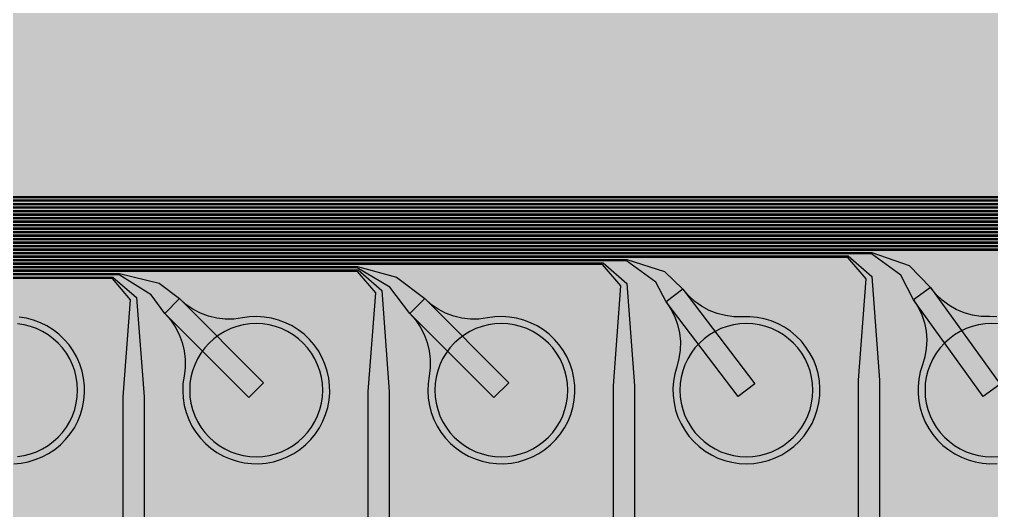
# Model space of a CAD drawing. Header units: metres. Extents: x -7240 to 10960, y -29667 to 1823.
# Drawn here: x -4015 to -2627, y -26214 to -25513 of the extents above; entities that cross this region are included whole.
import ezdxf

# ---------------------------------------------------------------- set-up
doc = ezdxf.new("R2010")
doc.units = ezdxf.units.M
for name, color, linetype in [('Metal1', 4, 'CONTINUOUS'), ('Polyimide', 7, 'CONTINUOUS'), ('Polyimide_Negative', 5, 'CONTINUOUS')]:
    doc.layers.add(name, color=color, linetype=linetype)

msp = doc.modelspace()

# ---------------------------------------------------------------- hatches: boundary and pattern name
at = {"layer": 'Polyimide'}
msp.add_hatch(color=7, dxfattribs=at).paths.add_polyline_path([(4088.5, -11806.9), (4098.7, -11851.2), (4115.6, -11893.5), (4138.6, -11932.7), (4167.4, -11968), (4201.1, -11998.5), (4239, -12023.6), (4280.3, -12042.7), (4349.2, -12073.7), (4413.2, -12113.8), (4471.3, -12162), (4522.3, -12217.7), (4565.4, -12279.7), (4599.7, -12346.9), (4624.7, -12418.2), (4639.9, -12492.2), (4645, -12567.5), (4639.9, -12642.8), (4624.7, -12716.8), (4599.7, -12788.1), (4565.4, -12855.3), (4522.3, -12917.3), (4471.3, -12973), (4413.2, -13021.2), (4349.2, -13061.3), (4280.3, -13092.3), (4239, -13111.4), (4201.1, -13136.5), (4167.4, -13167), (4138.6, -13202.3), (4115.6, -13241.5), (4098.7, -13283.8), (4088.5, -13328.1), (4085, -13373.5), (4085, -13567.5), (4099.4, -13861.6), (4142.6, -14152.8), (4214.2, -14438.4), (4313.4, -14715.5), (4439.2, -14981.7), (4590.6, -15234.2), (4766, -15470.7), (4963.7, -15688.8), (5181.8, -15886.5), (5418.3, -16061.9), (5670.8, -16213.3), (5936.9, -16339.1), (6214.1, -16438.3), (6499.7, -16509.9), (6790.9, -16553.1), (7085, -16567.5), (9960.4, -16567.5), (10038.8, -16571.4), (10116.4, -16582.9), (10192.6, -16601.9), (10266.5, -16628.4), (10337.5, -16662), (10404.8, -16702.3), (10467.9, -16749.1), (10526.1, -16801.8), (10578.8, -16860), (10625.6, -16923), (10665.9, -16990.4), (10699.5, -17061.4), (10725.9, -17135.3), (10745, -17211.4), (10756.5, -17289.1), (10760.4, -17367.5), (10760.4, -21957.3), (10721.6, -22012.9), (10686, -22070.6), (10653.6, -22130.1), (10624.5, -22191.4), (10598.9, -22254.2), (10576.8, -22318.2), (10558.3, -22383.5), (10543.4, -22449.6), (10532.2, -22516.5), (10524.7, -22583.8), (10521, -22651.5), (10521, -22719.3), (10524.7, -22787), (10532.2, -22854.4), (10543.4, -22921.2), (10558.3, -22987.4), (10576.8, -23052.6), (10598.9, -23116.7), (10624.5, -23179.5), (10653.6, -23240.7), (10686, -23300.3), (10721.6, -23357.9), (10760.4, -23413.5), (10760.4, -28667.5), (10756.5, -28745.9), (10745, -28823.6), (10725.9, -28899.7), (10699.5, -28973.6), (10665.9, -29044.6), (10625.6, -29112), (10578.8, -29175), (10526.1, -29233.2), (10467.9, -29285.9), (10404.8, -29332.7), (10337.5, -29373), (10266.5, -29406.6), (10192.6, -29433.1), (10116.4, -29452.1), (10038.8, -29463.6), (9960.4, -29467.5), (-6239.6, -29467.5), (-6318, -29463.6), (-6395.7, -29452.1), (-6471.9, -29433.1), (-6545.8, -29406.6), (-6616.7, -29373), (-6684.1, -29332.7), (-6747.1, -29285.9), (-6805.3, -29233.2), (-6858, -29175), (-6904.8, -29112), (-6945.2, -29044.6), (-6978.7, -28973.6), (-7005.2, -28899.7), (-7024.3, -28823.6), (-7035.8, -28745.9), (-7039.6, -28667.5), (-7039.6, -23426.3), (-6999.4, -23370.1), (-6962.3, -23311.6), (-6928.7, -23251.2), (-6898.5, -23189), (-6871.8, -23125.1), (-6848.8, -23059.9), (-6829.5, -22993.4), (-6814, -22926), (-6802.4, -22857.8), (-6794.6, -22789.1), (-6790.7, -22720), (-6790.7, -22650.8), (-6794.6, -22581.8), (-6802.4, -22513), (-6814, -22444.8), (-6829.5, -22377.4), (-6848.8, -22311), (-6871.8, -22245.7), (-6898.5, -22181.9), (-6928.7, -22119.7), (-6962.3, -22059.2), (-6999.4, -22000.8), (-7039.6, -21944.5), (-7039.6, -17367.5), (-7035.8, -17289.1), (-7024.3, -17211.4), (-7005.2, -17135.3), (-6978.7, -17061.4), (-6945.2, -16990.4), (-6904.8, -16923), (-6858, -16860), (-6805.3, -16801.8), (-6747.1, -16749.1), (-6684.1, -16702.3), (-6616.7, -16662), (-6545.8, -16628.4), (-6471.9, -16601.9), (-6395.7, -16582.9), (-6318, -16571.4), (-6239.6, -16567.5), (-3334, -16567.5), (-3039.9, -16553.1), (-2748.7, -16509.9), (-2463.1, -16438.3), (-2185.9, -16339.1), (-1919.8, -16213.3), (-1667.3, -16061.9), (-1430.8, -15886.5), (-1212.7, -15688.8), (-1015, -15470.7), (-839.6, -15234.2), (-688.2, -14981.7), (-562.4, -14715.5), (-463.2, -14438.4), (-391.6, -14152.8), (-348.4, -13861.6), (-334, -13567.5), (-334, -13373.5), (-337.5, -13328.1), (-347.7, -13283.8), (-364.6, -13241.5), (-387.6, -13202.3), (-416.4, -13167), (-450.1, -13136.5), (-488, -13111.4), (-529.3, -13092.3), (-529.3, -13092.3), (-598.2, -13061.3), (-662.2, -13021.2), (-720.3, -12973), (-771.3, -12917.3), (-814.4, -12855.3), (-848.7, -12788.1), (-873.7, -12716.8), (-888.9, -12642.8), (-894, -12567.5), (-888.9, -12492.2), (-873.7, -12418.2), (-848.7, -12346.9), (-814.4, -12279.7), (-771.3, -12217.7), (-720.3, -12162), (-662.2, -12113.8), (-598.2, -12073.7), (-529.3, -12042.7), (-488, -12023.6), (-450.1, -11998.5), (-416.4, -11968), (-387.6, -11932.7), (-364.6, -11893.5), (-347.7, -11851.2), (-337.5, -11806.9), (-334, -11761.5), (-334, -11074.3), (-337.5, -11028.9), (-347.7, -10984.6), (-364.6, -10942.4), (-387.6, -10903.1), (-416.4, -10867.8), (-450.1, -10837.3), (-488, -10812.2), (-529.3, -10793.2), (-529.3, -10793.2), (-598.2, -10762.1), (-662.2, -10722.1), (-720.3, -10673.8), (-771.3, -10618.1), (-814.4, -10556.1), (-848.7, -10488.9), (-873.7, -10417.6), (-888.9, -10343.7), (-894, -10268.3), (-888.9, -10193), (-873.7, -10119), (-848.7, -10047.8), (-814.4, -9980.5), (-771.3, -9918.5), (-720.3, -9862.9), (-662.2, -9814.6), (-598.2, -9774.6), (-529.3, -9743.5), (-488, -9724.5), (-450.1, -9699.4), (-416.4, -9668.8), (-387.6, -9633.5), (-364.6, -9594.3), (-347.7, -9552), (-337.5, -9507.7), (-334, -9462.4), (-334, -8775.1), (-337.5, -8729.8), (-347.7, -8685.5), (-364.6, -8643.2), (-387.6, -8604), (-416.4, -8568.7), (-450.1, -8538.1), (-488, -8513), (-529.3, -8494), (-529.3, -8494), (-598.2, -8462.9), (-662.2, -8422.9), (-720.3, -8374.6), (-771.3, -8319), (-814.4, -8257), (-848.7, -8189.7), (-873.7, -8118.5), (-888.9, -8044.5), (-894, -7969.2), (-888.9, -7893.8), (-873.7, -7819.9), (-848.7, -7748.6), (-814.4, -7681.4), (-771.3, -7619.4), (-720.3, -7563.7), (-662.2, -7515.4), (-598.2, -7475.4), (-529.3, -7444.3), (-529.3, -7444.3), (-488, -7425.3), (-450.1, -7400.2), (-416.4, -7369.7), (-387.6, -7334.4), (-364.6, -7295.1), (-347.7, -7252.9), (-337.5, -7208.6), (-334, -7163.2), (-334, -6476), (-337.5, -6430.6), (-347.7, -6386.3), (-364.6, -6344), (-387.6, -6304.8), (-416.4, -6269.5), (-450.1, -6239), (-488, -6213.9), (-529.3, -6194.8), (-529.3, -6194.8), (-598.2, -6163.8), (-662.2, -6123.7), (-720.3, -6075.5), (-771.3, -6019.8), (-814.4, -5957.8), (-848.7, -5890.6), (-873.7, -5819.3), (-888.9, -5745.3), (-894, -5670), (-888.9, -5594.7), (-873.7, -5520.7), (-848.7, -5449.4), (-814.4, -5382.2), (-771.3, -5320.2), (-720.3, -5264.5), (-662.2, -5216.3), (-598.2, -5176.2), (-529.3, -5145.2), (-529.3, -5145.2), (-488, -5126.1), (-450.1, -5101), (-416.4, -5070.5), (-387.6, -5035.2), (-364.6, -4996), (-347.7, -4953.7), (-337.5, -4909.4), (-334, -4864), (-334, 380), (-334, 1522.5), (-289, 1522.5), (-288.8, 1515.6), (-288.1, 1508.8), (-287, 1502), (-285.4, 1495.3), (-283.4, 1488.7), (-281, 1482.3), (-278.2, 1476.1), (-274.9, 1470), (-271.3, 1464.2), (-267.3, 1458.6), (-262.9, 1453.3), (-258.2, 1448.3), (-253.2, 1443.6), (-247.9, 1439.2), (-242.3, 1435.2), (-236.5, 1431.6), (-230.4, 1428.3), (-224.2, 1425.5), (-217.8, 1423.1), (-211.2, 1421.1), (-204.5, 1419.5), (-197.7, 1418.4), (-190.9, 1417.7), (-184, 1417.5), (-177.1, 1417.7), (-170.3, 1418.4), (-163.5, 1419.5), (-156.8, 1421.1), (-150.2, 1423.1), (-143.8, 1425.5), (-137.6, 1428.3), (-131.5, 1431.6), (-125.7, 1435.2), (-120.1, 1439.2), (-114.8, 1443.6), (-109.8, 1448.3), (-105.1, 1453.3), (-100.7, 1458.6), (-96.7, 1464.2), (-93.1, 1470), (-89.8, 1476.1), (-87, 1482.3), (-84.6, 1488.7), (-82.6, 1495.3), (-81, 1502), (-79.9, 1508.8), (-79.2, 1515.6), (-79, 1522.5), (1786, 1522.5), (3835, 1522.5), (3835.2, 1529), (3835.9, 1535.6), (3836.9, 1542), (3838.4, 1548.4), (3840.3, 1554.6), (3842.6, 1560.8), (3845.3, 1566.7), (3848.4, 1572.5), (3851.9, 1578.1), (3855.7, 1583.4), (3859.8, 1588.4), (3864.3, 1593.2), (3869.1, 1597.7), (3874.1, 1601.8), (3879.4, 1605.6), (3885, 1609.1), (3890.8, 1612.2), (3896.7, 1614.9), (3902.9, 1617.2), (3909.1, 1619.1), (3915.5, 1620.6), (3921.9, 1621.6), (3928.5, 1622.3), (3935, 1622.5), (3941.5, 1622.3), (3948.1, 1621.6), (3954.5, 1620.6), (3960.9, 1619.1), (3967.1, 1617.2), (3973.3, 1614.9), (3979.2, 1612.2), (3985, 1609.1), (3990.6, 1605.6), (3995.9, 1601.8), (4000.9, 1597.7), (4005.7, 1593.2), (4010.2, 1588.4), (4014.3, 1583.4), (4018.1, 1578.1), (4021.6, 1572.5), (4024.7, 1566.7), (4027.4, 1560.8), (4029.7, 1554.6), (4031.6, 1548.4), (4033.1, 1542), (4034.1, 1535.6), (4034.8, 1529), (4035, 1522.5), (4085, 1522.5), (4085, 380), (4085, 330), (4085, -4864), (4088.5, -4909.4), (4098.7, -4953.7), (4115.6, -4996), (4138.6, -5035.2), (4167.4, -5070.5), (4201.1, -5101), (4239, -5126.1), (4280.3, -5145.2), (4280.3, -5145.2), (4349.2, -5176.2), (4413.2, -5216.3), (4471.3, -5264.5), (4522.3, -5320.2), (4565.4, -5382.2), (4599.7, -5449.4), (4624.7, -5520.7), (4639.9, -5594.7), (4645, -5670), (4639.9, -5745.3), (4624.7, -5819.3), (4599.7, -5890.6), (4565.4, -5957.8), (4522.3, -6019.8), (4471.3, -6075.5), (4413.2, -6123.7), (4349.2, -6163.8), (4280.3, -6194.8), (4239, -6213.9), (4201.1, -6239), (4167.4, -6269.5), (4138.6, -6304.8), (4115.6, -6344), (4098.7, -6386.3), (4088.5, -6430.6), (4085, -6476), (4085, -11761.5), (4088.5, -11806.9)])

# ---------------------------------------------------------------- linework, layer by layer
at = {"layer": 'Metal1'}
for points in [[(1858.9, -18191.7), (1858.9, -28377.9), (1828.3, -28408.5), (-6037.5, -28408.5), (-6068.1, -28377.9), (-6068.1, -25796.6), (-6037.5, -25766), (1.9, -25766), (49.5, -25789.8), (108.8, -25884.6), (186.2, -26035.7), (159.5, -26049.3), (82.1, -25898.3), (41.2, -25797.5), (1.4, -25768), (-6036.7, -25768), (-6066.1, -25797.4), (-6066.1, -28377.1), (-6036.7, -28406.5), (1827.5, -28406.5), (1856.9, -28377.1), (1856.9, -18191.7)], [(1853.9, -18191.7), (1853.9, -28372.9), (1823.3, -28403.5), (-6032.5, -28403.5), (-6063.1, -28372.9), (-6063.1, -25801.6), (-6032.5, -25771), (-31.7, -25771), (1.8, -25800.4), (12.9, -25964.2), (12.9, -26782.5), (-17.1, -26782.5), (-17.1, -25964.2), (-6, -25803.6), (-32.5, -25773), (-6031.7, -25773), (-6061.1, -25802.4), (-6061.1, -28372.1), (-6031.7, -28401.5), (1822.5, -28401.5), (1851.9, -28372.1), (1851.9, -18191.7)], [(1848.9, -18191.7), (1848.9, -28367.9), (1818.3, -28398.5), (-6027.5, -28398.5), (-6058.1, -28367.9), (-6058.1, -25806.6), (-6027.5, -25776), (-348.1, -25776), (-299.9, -25799.4), (-243.6, -25885.6), (-163.9, -26035.5), (-190.4, -26049.5), (-270.1, -25899.7), (-308.6, -25807.6), (-348.6, -25778), (-6026.7, -25778), (-6056.1, -25807.4), (-6056.1, -28367.1), (-6026.7, -28396.5), (1817.5, -28396.5), (1846.9, -28367.1), (1846.9, -18191.7)], [(1843.9, -18191.7), (1843.9, -28362.9), (1813.3, -28393.5), (-6022.5, -28393.5), (-6053.1, -28362.9), (-6053.1, -25811.6), (-6022.5, -25781), (-381.7, -25781), (-348.2, -25810.4), (-337.1, -25972.2), (-337.1, -26782.5), (-367.1, -26782.5), (-367.1, -25972.2), (-356.1, -25813.6), (-382.5, -25783), (-6021.7, -25783), (-6051.1, -25812.4), (-6051.1, -28362.1), (-6021.7, -28391.5), (1812.5, -28391.5), (1841.9, -28362.1), (1841.9, -18191.7)], [(1838.9, -18191.7), (1838.9, -28357.9), (1808.3, -28388.5), (-6017.5, -28388.5), (-6048.1, -28357.9), (-6048.1, -25816.6), (-6017.5, -25786), (-698.1, -25786), (-649.3, -25808.9), (-596.1, -25886.7), (-514, -26035.2), (-540.3, -26049.8), (-622.3, -25901.2), (-658.3, -25817.6), (-698.6, -25788), (-6016.7, -25788), (-6046.1, -25817.4), (-6046.1, -28357.1), (-6016.7, -28386.5), (1807.5, -28386.5), (1836.9, -28357.1), (1836.9, -18191.7)], [(1833.9, -18191.7), (1833.9, -28352.9), (1803.3, -28383.5), (-6012.5, -28383.5), (-6043.1, -28352.9), (-6043.1, -25821.6), (-6012.5, -25791), (-731.7, -25791), (-698.2, -25820.4), (-687.1, -25980.2), (-687.1, -26782.5), (-717.1, -26782.5), (-717.1, -25980.2), (-706.1, -25823.6), (-732.5, -25793), (-6011.7, -25793), (-6041.1, -25822.4), (-6041.1, -28352.1), (-6011.7, -28381.5), (1802.5, -28381.5), (1831.9, -28352.1), (1831.9, -18191.7)], [(1828.9, -18191.7), (1828.9, -28347.9), (1798.3, -28378.5), (-6007.5, -28378.5), (-6038.1, -28347.9), (-6038.1, -25826.6), (-6007.5, -25796), (-1048.1, -25796), (-998.7, -25818.3), (-948.7, -25887.9), (-864.1, -26035), (-890.1, -26050), (-974.7, -25902.9), (-1008, -25827.7), (-1048.6, -25798), (-6006.7, -25798), (-6036.1, -25827.4), (-6036.1, -28347.1), (-6006.7, -28376.5), (1797.5, -28376.5), (1826.9, -28347.1), (1826.9, -18191.7)], [(1823.9, -18191.7), (1823.9, -28342.9), (1793.3, -28373.5), (-6002.5, -28373.5), (-6033.1, -28342.9), (-6033.1, -25831.6), (-6002.5, -25801), (-1081.7, -25801), (-1048.1, -25830.3), (-1037.1, -25988.2), (-1037.1, -26782.5), (-1067.1, -26782.5), (-1067.1, -25988.2), (-1056.1, -25833.7), (-1082.5, -25803), (-6001.7, -25803), (-6031.1, -25832.4), (-6031.1, -28342.1), (-6001.7, -28371.5), (1792.5, -28371.5), (1821.9, -28342.1), (1821.9, -18191.7)], [(1818.9, -18191.7), (1818.9, -28337.9), (1788.3, -28368.5), (-5997.5, -28368.5), (-6028.1, -28337.9), (-6028.1, -25836.6), (-5997.5, -25806), (-1398.1, -25806), (-1348, -25827.7), (-1301.5, -25889.2), (-1214.3, -26034.8), (-1240, -26050.2), (-1327.3, -25904.7), (-1357.8, -25837.7), (-1398.6, -25808), (-5996.7, -25808), (-6026.1, -25837.4), (-6026.1, -28337.1), (-5996.7, -28366.5), (1787.5, -28366.5), (1816.9, -28337.1), (1816.9, -18191.7)], [(1813.9, -18191.7), (1813.9, -28332.9), (1783.3, -28363.5), (-5992.5, -28363.5), (-6023.1, -28332.9), (-6023.1, -25841.6), (-5992.5, -25811), (-1431.7, -25811), (-1398.1, -25840.3), (-1387.1, -25996.2), (-1387.1, -26782.5), (-1417.1, -26782.5), (-1417.1, -25996.2), (-1406.1, -25843.7), (-1432.5, -25813), (-5991.7, -25813), (-6021.1, -25842.4), (-6021.1, -28332.1), (-5991.7, -28361.5), (1782.5, -28361.5), (1811.9, -28332.1), (1811.9, -18191.7)], [(1808.9, -18191.7), (1808.9, -28327.9), (1778.3, -28358.5), (-5987.5, -28358.5), (-6018.1, -28327.9), (-6018.1, -25846.6), (-5987.5, -25816), (-1748.1, -25816), (-1697.3, -25837), (-1654.5, -25890.7), (-1564.4, -26034.5), (-1589.8, -26050.5), (-1679.9, -25906.6), (-1707.5, -25847.8), (-1748.6, -25818), (-5986.7, -25818), (-6016.1, -25847.4), (-6016.1, -28327.1), (-5986.7, -28356.5), (1777.5, -28356.5), (1806.9, -28327.1), (1806.9, -18191.7)], [(1803.9, -18191.7), (1803.9, -28322.9), (1773.3, -28353.5), (-5982.5, -28353.5), (-6013.1, -28322.9), (-6013.1, -25851.6), (-5982.5, -25821), (-1781.7, -25821), (-1748.1, -25850.3), (-1737.1, -26004.2), (-1737.1, -26782.5), (-1767.1, -26782.5), (-1767.1, -26004.2), (-1756.2, -25853.7), (-1782.5, -25823), (-5981.7, -25823), (-6011.1, -25852.4), (-6011.1, -28322.1), (-5981.7, -28351.5), (1772.5, -28351.5), (1801.9, -28322.1), (1801.9, -18191.7)], [(1798.9, -18191.7), (1798.9, -28317.9), (1768.3, -28348.5), (-5977.5, -28348.5), (-6008.1, -28317.9), (-6008.1, -25856.6), (-5977.5, -25826), (-2098.1, -25826), (-2046.5, -25846.3), (-2007.6, -25892.3), (-1914.6, -26034.3), (-1939.7, -26050.7), (-2032.7, -25908.8), (-2057.3, -25857.9), (-2098.6, -25828), (-5976.7, -25828), (-6006.1, -25857.4), (-6006.1, -28317.1), (-5976.7, -28346.5), (1767.5, -28346.5), (1796.9, -28317.1), (1796.9, -18191.7)], [(1793.9, -18191.7), (1793.9, -28312.9), (1763.3, -28343.5), (-5972.5, -28343.5), (-6003.1, -28312.9), (-6003.1, -25861.6), (-5972.5, -25831), (-2131.7, -25831), (-2098, -25860.3), (-2087.1, -26012.2), (-2087.1, -26782.5), (-2117.1, -26782.5), (-2117.1, -26012.2), (-2106.2, -25863.7), (-2132.5, -25833), (-5971.7, -25833), (-6001.1, -25862.4), (-6001.1, -28312.1), (-5971.7, -28341.5), (1762.5, -28341.5), (1791.9, -28312.1), (1791.9, -18191.7)], [(1788.9, -18191.7), (1788.9, -28307.9), (1758.3, -28338.5), (-5967.5, -28338.5), (-5998.1, -28307.9), (-5998.1, -25866.6), (-5967.5, -25836), (-2448.1, -25836), (-2395.7, -25855.4), (-2360.9, -25894.1), (-2264.8, -26034), (-2289.5, -26051), (-2385.6, -25911.1), (-2407, -25868.1), (-2448.6, -25838), (-5966.7, -25838), (-5996.1, -25867.4), (-5996.1, -28307.1), (-5966.7, -28336.5), (1757.5, -28336.5), (1786.9, -28307.1), (1786.9, -18191.7)], [(1783.9, -18191.7), (1783.9, -28302.9), (1753.3, -28333.5), (-5962.5, -28333.5), (-5993.1, -28302.9), (-5993.1, -25871.6), (-5962.5, -25841), (-2481.7, -25841), (-2448, -25870.3), (-2437.1, -26020.2), (-2437.1, -26782.5), (-2467.1, -26782.5), (-2467.1, -26020.2), (-2456.2, -25873.7), (-2482.5, -25843), (-5961.7, -25843), (-5991.1, -25872.4), (-5991.1, -28302.1), (-5961.7, -28331.5), (1752.5, -28331.5), (1781.9, -28302.1), (1781.9, -18191.7)], [(1778.9, -18191.7), (1778.9, -28297.9), (1748.3, -28328.5), (-5957.5, -28328.5), (-5988.1, -28297.9), (-5988.1, -25876.6), (-5957.5, -25846), (-2798.1, -25846), (-2744.8, -25864.4), (-2714.3, -25896.1), (-2615, -26033.7), (-2639.3, -26051.3), (-2738.7, -25913.7), (-2756.7, -25878.3), (-2798.6, -25848), (-5956.7, -25848), (-5986.1, -25877.4), (-5986.1, -28297.1), (-5956.7, -28326.5), (1747.5, -28326.5), (1776.9, -28297.1), (1776.9, -18191.7)], [(1773.9, -18191.7), (1773.9, -28292.9), (1743.3, -28323.5), (-5952.5, -28323.5), (-5983.1, -28292.9), (-5983.1, -25881.6), (-5952.5, -25851), (-2831.7, -25851), (-2798, -25880.3), (-2787.1, -26028.2), (-2787.1, -26782.5), (-2817.1, -26782.5), (-2817.1, -26028.2), (-2806.3, -25883.7), (-2832.5, -25853), (-5951.7, -25853), (-5981.1, -25882.4), (-5981.1, -28292.1), (-5951.7, -28321.5), (1742.5, -28321.5), (1771.9, -28292.1), (1771.9, -18191.7)], [(1768.9, -18191.7), (1768.9, -28287.9), (1738.3, -28318.5), (-5947.5, -28318.5), (-5978.1, -28287.9), (-5978.1, -25886.6), (-5947.5, -25856), (-3148.1, -25856), (-3093.9, -25873.2), (-3068, -25898.4), (-2965.2, -26033.4), (-2989.1, -26051.6), (-3091.9, -25916.6), (-3106.5, -25888.5), (-3148.6, -25858), (-5946.7, -25858), (-5976.1, -25887.4), (-5976.1, -28287.1), (-5946.7, -28316.5), (1737.5, -28316.5), (1766.9, -28287.1), (1766.9, -18191.7)], [(1763.9, -18191.7), (1763.9, -28282.9), (1733.3, -28313.5), (-5942.5, -28313.5), (-5973.1, -28282.9), (-5973.1, -25891.6), (-5942.5, -25861), (-3181.7, -25861), (-3147.9, -25890.3), (-3137.1, -26036.2), (-3137.1, -26782.5), (-3167.1, -26782.5), (-3167.1, -26036.2), (-3156.3, -25893.7), (-3182.5, -25863), (-5941.7, -25863), (-5971.1, -25892.4), (-5971.1, -28282.1), (-5941.7, -28311.5), (1732.5, -28311.5), (1761.9, -28282.1), (1761.9, -18191.7)], [(1758.9, -18191.7), (1758.9, -28277.9), (1728.3, -28308.5), (-5937.5, -28308.5), (-5968.1, -28277.9), (-5968.1, -25896.6), (-5937.5, -25866), (-3532.4, -25866), (-3476.6, -25881), (-3436.5, -25911.9), (-3316.5, -26031.9), (-3337.7, -26053.1), (-3457.7, -25933.1), (-3486.2, -25895.4), (-3532.8, -25868), (-5936.7, -25868), (-5966.1, -25897.4), (-5966.1, -28277.1), (-5936.7, -28306.5), (1727.5, -28306.5), (1756.9, -28277.1), (1756.9, -18191.7)], [(1753.9, -18191.7), (1753.9, -28272.9), (1723.3, -28303.5), (-5932.5, -28303.5), (-5963.1, -28272.9), (-5963.1, -25901.6), (-5932.5, -25871), (-3531.7, -25871), (-3497.9, -25900.3), (-3487.1, -26044.2), (-3487.1, -26782.5), (-3517.1, -26782.5), (-3517.1, -26044.2), (-3506.3, -25903.7), (-3532.5, -25873), (-5931.7, -25873), (-5961.1, -25902.4), (-5961.1, -28272.1), (-5931.7, -28301.5), (1722.5, -28301.5), (1751.9, -28272.1), (1751.9, -18191.7)], [(1748.9, -18191.7), (1748.9, -28267.9), (1718.3, -28298.5), (-5927.5, -28298.5), (-5958.1, -28267.9), (-5958.1, -25906.6), (-5927.5, -25876), (-3872.4, -25876), (-3815.9, -25890), (-3786.5, -25911.9), (-3666.5, -26031.9), (-3687.7, -26053.1), (-3807.7, -25933.1), (-3826.9, -25906.4), (-3872.8, -25878), (-5926.7, -25878), (-5956.1, -25907.4), (-5956.1, -28267.1), (-5926.7, -28296.5), (1717.5, -28296.5), (1746.9, -28267.1), (1746.9, -18191.7)], [(1743.9, -18191.7), (1743.9, -28262.9), (1713.3, -28293.5), (-5922.5, -28293.5), (-5953.1, -28262.9), (-5953.1, -25911.6), (-5922.5, -25881), (-3881.7, -25881), (-3847.9, -25910.2), (-3837.1, -26052.2), (-3837.1, -26782.5), (-3867.1, -26782.5), (-3867.1, -26052.2), (-3856.4, -25913.8), (-3882.5, -25883), (-5921.7, -25883), (-5951.1, -25912.4), (-5951.1, -28262.1), (-5921.7, -28291.5), (1712.5, -28291.5), (1741.9, -28262.1), (1741.9, -18191.7)], [(-2619.8, -25937.8), (-2630.3, -25937.5), (-2642.4, -25937.2), (-2654.5, -25935.3), (-2666.2, -25932), (-2677.5, -25927.3), (-2688, -25921.3), (-2697.8, -25914), (-2706.6, -25905.6), (-2714.3, -25896.1), (-2738.7, -25913.7), (-2738.7, -25913.7), (-2732.1, -25924), (-2726.9, -25935), (-2723.1, -25946.6), (-2720.7, -25958.5), (-2719.7, -25970.7), (-2720.3, -25982.8), (-2722.3, -25994.8), (-2725.8, -26006.5), (-2728.9, -26016.5), (-2730.9, -26026.8), (-2732, -26037.2), (-2732, -26047.7), (-2731, -26058.1), (-2728.9, -26068.4), (-2725.8, -26078.4), (-2721.7, -26088.1), (-2716.7, -26097.3), (-2710.8, -26105.9), (-2704.1, -26114), (-2696.5, -26121.3), (-2688.3, -26127.8), (-2679.5, -26133.5), (-2670.2, -26138.3), (-2660.5, -26142.1), (-2650.4, -26144.9), (-2640, -26146.7), (-2629.6, -26147.5), (-2619.1, -26147.2)], [(-4023.3, -26147.4), (-4012.8, -26146.5), (-4002.5, -26144.6), (-3992.5, -26141.6), (-3982.8, -26137.7), (-3973.5, -26132.8), (-3964.8, -26127), (-3956.7, -26120.4), (-3949.3, -26112.9), (-3942.6, -26104.8), (-3936.8, -26096.1), (-3931.9, -26086.8), (-3928, -26077.1), (-3925, -26067.1), (-3923.1, -26056.8), (-3922.2, -26046.3), (-3922.3, -26035.9), (-3923.5, -26025.4), (-3925.7, -26015.2), (-3929, -26005.2), (-3933.2, -25995.6), (-3938.3, -25986.5), (-3944.3, -25977.9), (-3951.2, -25970), (-3958.8, -25962.8), (-3967.1, -25956.4), (-3976, -25950.8), (-3985.3, -25946.2), (-3995.2, -25942.5), (-4005.3, -25939.8), (-4015.6, -25938.1)]]:
    msp.add_lwpolyline(points, dxfattribs=at)
for points in [[(-3091.9, -25916.6), (-3085.1, -25926.7), (-3079.6, -25937.6), (-3075.5, -25949), (-3072.7, -25960.9), (-3071.5, -25973), (-3071.7, -25985.2), (-3073.5, -25997.3), (-3076.6, -26009), (-3079.5, -26019.1), (-3081.3, -26029.4), (-3082.1, -26039.9), (-3081.8, -26050.3), (-3080.5, -26060.7), (-3078.2, -26071), (-3074.9, -26080.9), (-3070.5, -26090.4), (-3065.3, -26099.5), (-3059.2, -26108), (-3052.2, -26115.9), (-3044.5, -26123), (-3036.2, -26129.3), (-3027.2, -26134.8), (-3017.8, -26139.3), (-3007.9, -26142.9), (-2997.8, -26145.4), (-2987.4, -26147), (-2976.9, -26147.5), (-2966.5, -26147), (-2956.1, -26145.4), (-2946, -26142.8), (-2936.1, -26139.2), (-2926.7, -26134.6), (-2917.8, -26129.1), (-2909.4, -26122.8), (-2901.8, -26115.6), (-2894.9, -26107.7), (-2888.8, -26099.2), (-2883.5, -26090.1), (-2879.3, -26080.6), (-2876, -26070.6), (-2873.7, -26060.4), (-2872.4, -26050), (-2872.2, -26039.5), (-2873, -26029.1), (-2874.8, -26018.8), (-2877.7, -26008.7), (-2881.6, -25998.9), (-2886.4, -25989.6), (-2892.1, -25980.9), (-2898.7, -25972.7), (-2906, -25965.2), (-2914.1, -25958.5), (-2922.8, -25952.7), (-2932, -25947.7), (-2941.7, -25943.7), (-2951.7, -25940.6), (-2962, -25938.6), (-2972.4, -25937.6), (-2982.9, -25937.7), (-2995.1, -25937.6), (-3007.2, -25936), (-3019, -25933), (-3030.3, -25928.6), (-3041.1, -25922.8), (-3051, -25915.8), (-3060, -25907.6), (-3068, -25898.4), (-3091.9, -25916.6)], [(-3807.7, -25933.1), (-3799.7, -25942.2), (-3792.8, -25952.3), (-3787.1, -25963.1), (-3782.8, -25974.5), (-3780, -25986.3), (-3778.6, -25998.4), (-3778.7, -26010.6), (-3780.2, -26022.7), (-3781.7, -26033.1), (-3782.1, -26043.5), (-3781.5, -26054), (-3779.8, -26064.3), (-3777.1, -26074.5), (-3773.5, -26084.3), (-3768.8, -26093.7), (-3763.3, -26102.6), (-3756.8, -26110.8), (-3749.6, -26118.4), (-3741.7, -26125.3), (-3733.1, -26131.3), (-3724, -26136.5), (-3714.4, -26140.7), (-3704.4, -26143.9), (-3694.2, -26146.1), (-3683.8, -26147.3), (-3673.3, -26147.4), (-3662.8, -26146.5), (-3652.5, -26144.6), (-3642.5, -26141.6), (-3632.8, -26137.7), (-3623.5, -26132.8), (-3614.8, -26127), (-3606.7, -26120.4), (-3599.3, -26112.9), (-3592.6, -26104.8), (-3586.8, -26096.1), (-3581.9, -26086.8), (-3578, -26077.1), (-3575, -26067.1), (-3573.1, -26056.8), (-3572.2, -26046.3), (-3572.3, -26035.9), (-3573.5, -26025.4), (-3575.7, -26015.2), (-3579, -26005.2), (-3583.2, -25995.6), (-3588.3, -25986.5), (-3594.3, -25977.9), (-3601.2, -25970), (-3608.8, -25962.8), (-3617.1, -25956.4), (-3626, -25950.8), (-3635.3, -25946.2), (-3645.2, -25942.5), (-3655.3, -25939.8), (-3665.6, -25938.1), (-3676.1, -25937.5), (-3686.6, -25937.9), (-3696.9, -25939.4), (-3709, -25941), (-3721.2, -25941), (-3733.3, -25939.6), (-3745.1, -25936.8), (-3756.6, -25932.5), (-3767.4, -25926.9), (-3777.4, -25920), (-3786.5, -25911.9), (-3807.7, -25933.1)], [(-3457.7, -25933.1), (-3449.7, -25942.2), (-3442.8, -25952.3), (-3437.1, -25963.1), (-3432.8, -25974.5), (-3430, -25986.3), (-3428.6, -25998.4), (-3428.7, -26010.6), (-3430.2, -26022.7), (-3431.7, -26033.1), (-3432.1, -26043.5), (-3431.5, -26054), (-3429.8, -26064.3), (-3427.1, -26074.5), (-3423.5, -26084.3), (-3418.8, -26093.7), (-3413.3, -26102.6), (-3406.8, -26110.8), (-3399.6, -26118.4), (-3391.7, -26125.3), (-3383.1, -26131.3), (-3374, -26136.5), (-3364.4, -26140.7), (-3354.4, -26143.9), (-3344.2, -26146.1), (-3333.8, -26147.3), (-3323.3, -26147.4), (-3312.8, -26146.5), (-3302.5, -26144.6), (-3292.5, -26141.6), (-3282.8, -26137.7), (-3273.5, -26132.8), (-3264.8, -26127), (-3256.7, -26120.4), (-3249.3, -26112.9), (-3242.6, -26104.8), (-3236.8, -26096.1), (-3231.9, -26086.8), (-3228, -26077.1), (-3225, -26067.1), (-3223.1, -26056.8), (-3222.2, -26046.3), (-3222.3, -26035.9), (-3223.5, -26025.4), (-3225.7, -26015.2), (-3229, -26005.2), (-3233.2, -25995.6), (-3238.3, -25986.5), (-3244.3, -25977.9), (-3251.2, -25970), (-3258.8, -25962.8), (-3267.1, -25956.4), (-3276, -25950.8), (-3285.3, -25946.2), (-3295.2, -25942.5), (-3305.3, -25939.8), (-3315.6, -25938.1), (-3326.1, -25937.5), (-3336.6, -25937.9), (-3346.9, -25939.4), (-3359, -25941), (-3371.2, -25941), (-3383.3, -25939.6), (-3395.1, -25936.8), (-3406.6, -25932.5), (-3417.4, -25926.9), (-3427.4, -25920), (-3436.5, -25911.9), (-3457.7, -25933.1)]]:
    msp.add_lwpolyline(points, close=True, dxfattribs=at)
at = {"layer": 'Polyimide_Negative'}
for points in [[(-4017.8, -26137), (-4008.6, -26135.7), (-3999.5, -26133.4), (-3990.8, -26130.3), (-3982.3, -26126.3), (-3974.3, -26121.5), (-3966.9, -26115.9), (-3959.9, -26109.7), (-3953.7, -26102.8), (-3948.1, -26095.3), (-3943.3, -26087.3), (-3939.4, -26078.9), (-3936.2, -26070.1), (-3934, -26061), (-3932.6, -26051.8), (-3932.1, -26042.5), (-3932.1, -26042.5), (-3932.6, -26033.2), (-3934, -26024), (-3936.2, -26014.9), (-3939.4, -26006.1), (-3943.3, -25997.7), (-3948.1, -25989.7), (-3953.7, -25982.2), (-3959.9, -25975.3), (-3966.9, -25969.1), (-3974.3, -25963.5), (-3982.3, -25958.7), (-3990.8, -25954.7), (-3999.5, -25951.6), (-4008.6, -25949.3), (-4017.8, -25948)], [(-2617.8, -25948), (-2627.1, -25947.5), (-2636.4, -25948), (-2645.7, -25949.3), (-2654.7, -25951.6), (-2663.5, -25954.7), (-2671.9, -25958.7), (-2679.9, -25963.5), (-2687.4, -25969.1), (-2694.3, -25975.3), (-2700.6, -25982.2), (-2706.1, -25989.7), (-2710.9, -25997.7), (-2714.9, -26006.1), (-2718, -26014.9), (-2720.3, -26024), (-2721.7, -26033.2), (-2722.1, -26042.5), (-2721.7, -26051.8), (-2720.3, -26061), (-2718, -26070.1), (-2714.9, -26078.9), (-2710.9, -26087.3), (-2706.1, -26095.3), (-2700.6, -26102.8), (-2694.3, -26109.7), (-2687.4, -26115.9), (-2679.9, -26121.5), (-2671.9, -26126.3), (-2663.5, -26130.3), (-2654.7, -26133.4), (-2645.7, -26135.7), (-2636.4, -26137), (-2627.1, -26137.5), (-2617.8, -26137)]]:
    msp.add_lwpolyline(points, dxfattribs=at)
for points in [[(-3582.1, -26042.5), (-3582.6, -26033.2), (-3584, -26024), (-3586.2, -26014.9), (-3589.4, -26006.1), (-3593.3, -25997.7), (-3598.1, -25989.7), (-3603.7, -25982.2), (-3609.9, -25975.3), (-3616.9, -25969.1), (-3624.3, -25963.5), (-3632.3, -25958.7), (-3640.8, -25954.7), (-3649.5, -25951.6), (-3658.6, -25949.3), (-3667.8, -25948), (-3677.1, -25947.5), (-3686.4, -25948), (-3695.7, -25949.3), (-3704.7, -25951.6), (-3713.5, -25954.7), (-3721.9, -25958.7), (-3729.9, -25963.5), (-3737.4, -25969.1), (-3744.3, -25975.3), (-3750.6, -25982.2), (-3756.1, -25989.7), (-3760.9, -25997.7), (-3764.9, -26006.1), (-3768, -26014.9), (-3770.3, -26024), (-3771.7, -26033.2), (-3772.1, -26042.5), (-3771.7, -26051.8), (-3770.3, -26061), (-3768, -26070.1), (-3764.9, -26078.9), (-3760.9, -26087.3), (-3756.1, -26095.3), (-3750.6, -26102.8), (-3744.3, -26109.7), (-3737.4, -26115.9), (-3729.9, -26121.5), (-3721.9, -26126.3), (-3713.5, -26130.3), (-3704.7, -26133.4), (-3695.7, -26135.7), (-3686.4, -26137), (-3677.1, -26137.5), (-3667.8, -26137), (-3658.6, -26135.7), (-3649.5, -26133.4), (-3640.8, -26130.3), (-3632.3, -26126.3), (-3624.3, -26121.5), (-3616.9, -26115.9), (-3609.9, -26109.7), (-3603.7, -26102.8), (-3598.1, -26095.3), (-3593.3, -26087.3), (-3589.4, -26078.9), (-3586.2, -26070.1), (-3584, -26061), (-3582.6, -26051.8), (-3582.1, -26042.5)], [(-3232.1, -26042.5), (-3232.6, -26033.2), (-3234, -26024), (-3236.2, -26014.9), (-3239.4, -26006.1), (-3243.3, -25997.7), (-3248.1, -25989.7), (-3253.7, -25982.2), (-3259.9, -25975.3), (-3266.9, -25969.1), (-3274.3, -25963.5), (-3282.3, -25958.7), (-3290.8, -25954.7), (-3299.5, -25951.6), (-3308.6, -25949.3), (-3317.8, -25948), (-3327.1, -25947.5), (-3336.4, -25948), (-3345.7, -25949.3), (-3354.7, -25951.6), (-3363.5, -25954.7), (-3371.9, -25958.7), (-3379.9, -25963.5), (-3387.4, -25969.1), (-3394.3, -25975.3), (-3400.6, -25982.2), (-3406.1, -25989.7), (-3410.9, -25997.7), (-3414.9, -26006.1), (-3418, -26014.9), (-3420.3, -26024), (-3421.7, -26033.2), (-3422.1, -26042.5), (-3421.7, -26051.8), (-3420.3, -26061), (-3418, -26070.1), (-3414.9, -26078.9), (-3410.9, -26087.3), (-3406.1, -26095.3), (-3400.6, -26102.8), (-3394.3, -26109.7), (-3387.4, -26115.9), (-3379.9, -26121.5), (-3371.9, -26126.3), (-3363.5, -26130.3), (-3354.7, -26133.4), (-3345.7, -26135.7), (-3336.4, -26137), (-3327.1, -26137.5), (-3317.8, -26137), (-3308.6, -26135.7), (-3299.5, -26133.4), (-3290.8, -26130.3), (-3282.3, -26126.3), (-3274.3, -26121.5), (-3266.9, -26115.9), (-3259.9, -26109.7), (-3253.7, -26102.8), (-3248.1, -26095.3), (-3243.3, -26087.3), (-3239.4, -26078.9), (-3236.2, -26070.1), (-3234, -26061), (-3232.6, -26051.8), (-3232.1, -26042.5)], [(-2882.1, -26042.5), (-2882.6, -26033.2), (-2884, -26024), (-2886.2, -26014.9), (-2889.4, -26006.1), (-2893.3, -25997.7), (-2898.1, -25989.7), (-2903.7, -25982.2), (-2909.9, -25975.3), (-2916.9, -25969.1), (-2924.3, -25963.5), (-2932.3, -25958.7), (-2940.8, -25954.7), (-2949.5, -25951.6), (-2958.6, -25949.3), (-2967.8, -25948), (-2977.1, -25947.5), (-2986.4, -25948), (-2995.7, -25949.3), (-3004.7, -25951.6), (-3013.5, -25954.7), (-3021.9, -25958.7), (-3029.9, -25963.5), (-3037.4, -25969.1), (-3044.3, -25975.3), (-3050.6, -25982.2), (-3056.1, -25989.7), (-3060.9, -25997.7), (-3064.9, -26006.1), (-3068, -26014.9), (-3070.3, -26024), (-3071.7, -26033.2), (-3072.1, -26042.5), (-3071.7, -26051.8), (-3070.3, -26061), (-3068, -26070.1), (-3064.9, -26078.9), (-3060.9, -26087.3), (-3056.1, -26095.3), (-3050.6, -26102.8), (-3044.3, -26109.7), (-3037.4, -26115.9), (-3029.9, -26121.5), (-3021.9, -26126.3), (-3013.5, -26130.3), (-3004.7, -26133.4), (-2995.7, -26135.7), (-2986.4, -26137), (-2977.1, -26137.5), (-2967.8, -26137), (-2958.6, -26135.7), (-2949.5, -26133.4), (-2940.8, -26130.3), (-2932.3, -26126.3), (-2924.3, -26121.5), (-2916.9, -26115.9), (-2909.9, -26109.7), (-2903.7, -26102.8), (-2898.1, -26095.3), (-2893.3, -26087.3), (-2889.4, -26078.9), (-2886.2, -26070.1), (-2884, -26061), (-2882.6, -26051.8), (-2882.1, -26042.5)]]:
    msp.add_lwpolyline(points, close=True, dxfattribs=at)

doc.saveas('drawing.dxf')
